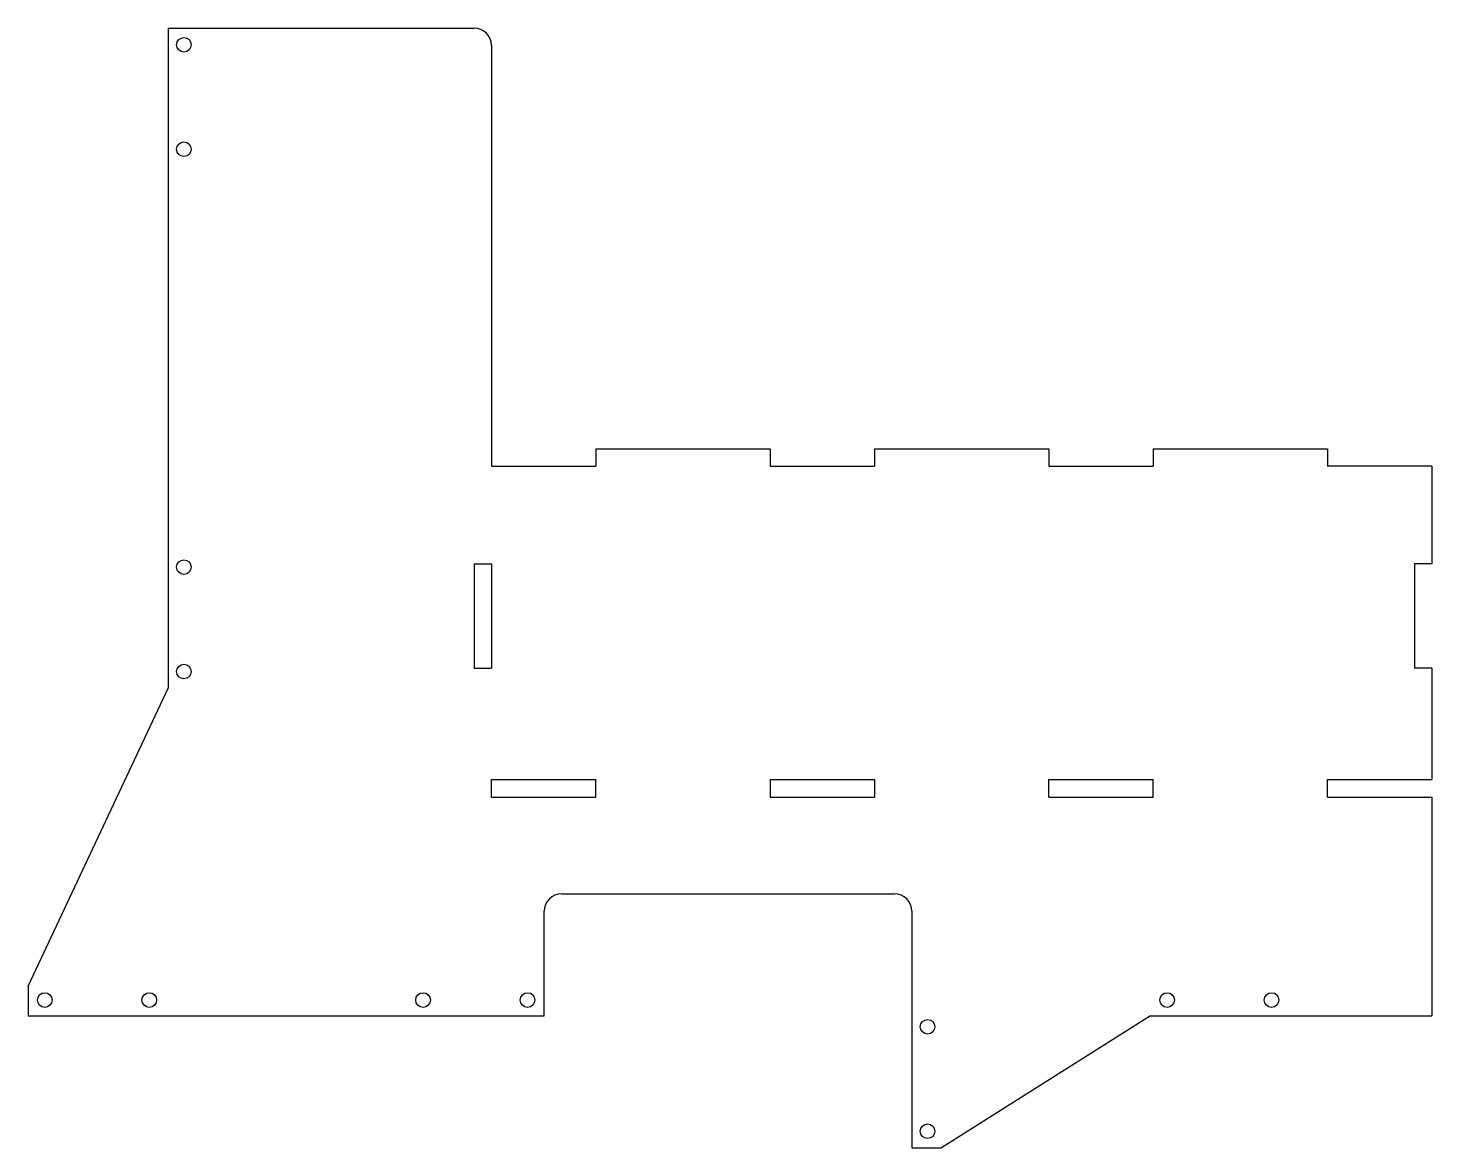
# Model space of a CAD drawing. Header units: millimetres. Extents: x 47 to 450, y 49 to 371.
import ezdxf

# ---------------------------------------------------------------- set-up
doc = ezdxf.new("R2010")
doc.units = ezdxf.units.MM

msp = doc.modelspace()

# ---------------------------------------------------------------- linework, layer by layer
at = {"color": 7, "linetype": 'Continuous', "lineweight": 25}
for p, q in [((87.2, 370.83), (87.2, 181.23)), ((87.2, 370.83), (175, 370.83)), ((180, 365.83), (180, 245)), ((210, 250), (210, 245)), ((210, 250), (260, 250)), ((260, 250), (260, 245)), ((290, 250), (290, 245)), ((290, 250), (340, 250)), ((340, 250), (340, 245)), ((370, 250), (370, 245)), ((370, 250), (420, 250)), ((420, 250), (420, 245)), ((180, 245), (210, 245)), ((260, 245), (290, 245)), ((340, 245), (370, 245)), ((450, 245), (420, 245)), ((450, 245), (450, 217)), ((175, 217), (175, 187)), ((175, 217), (180, 217)), ((180, 217), (180, 187)), ((450, 217), (445, 217)), ((445, 217), (445, 187)), ((175, 187), (180, 187)), ((450, 187), (445, 187)), ((450, 187), (450, 155)), ((46.96, 95.7), (87.2, 181.23)), ((180, 155), (210, 155)), ((180, 150), (180, 155)), ((210, 150), (210, 155)), ((260, 155), (260, 150)), ((260, 155), (290, 155)), ((290, 155), (290, 150)), ((340, 155), (370, 155)), ((340, 150), (340, 155)), ((370, 150), (370, 155)), ((420, 155), (450, 155)), ((420, 150), (420, 155)), ((180, 150), (210, 150)), ((260, 150), (290, 150)), ((340, 150), (370, 150)), ((420, 150), (450, 150)), ((450, 150), (450, 87.2)), ((200.16, 122.2), (295.7, 122.2)), ((195.16, 87.2), (195.16, 117.2)), ((300.7, 117.2), (300.7, 49.24)), ((46.96, 95.7), (46.96, 87.2)), ((46.96, 87.2), (195.16, 87.2)), ((369.17, 87.2), (309.2, 49.24)), ((369.17, 87.2), (450, 87.2)), ((300.7, 49.24), (309.2, 49.24))]:
    msp.add_line(p, q, dxfattribs=at)
for centre in [(91.7, 366.03), (91.7, 336.03), (91.7, 216.03), (91.7, 186.03), (51.76, 91.7), (81.76, 91.7), (160.36, 91.7), (190.36, 91.7), (373.97, 91.7), (403.97, 91.7), (305.2, 84.04), (305.2, 54.04)]:
    msp.add_circle(centre, 2.1, dxfattribs=at)
for centre, start, end in [((175, 365.83), 360, 90), ((200.16, 117.2), 90, 180), ((295.7, 117.2), 0, 90)]:
    msp.add_arc(centre, 5, start, end, dxfattribs=at)

doc.saveas('drawing.dxf')
